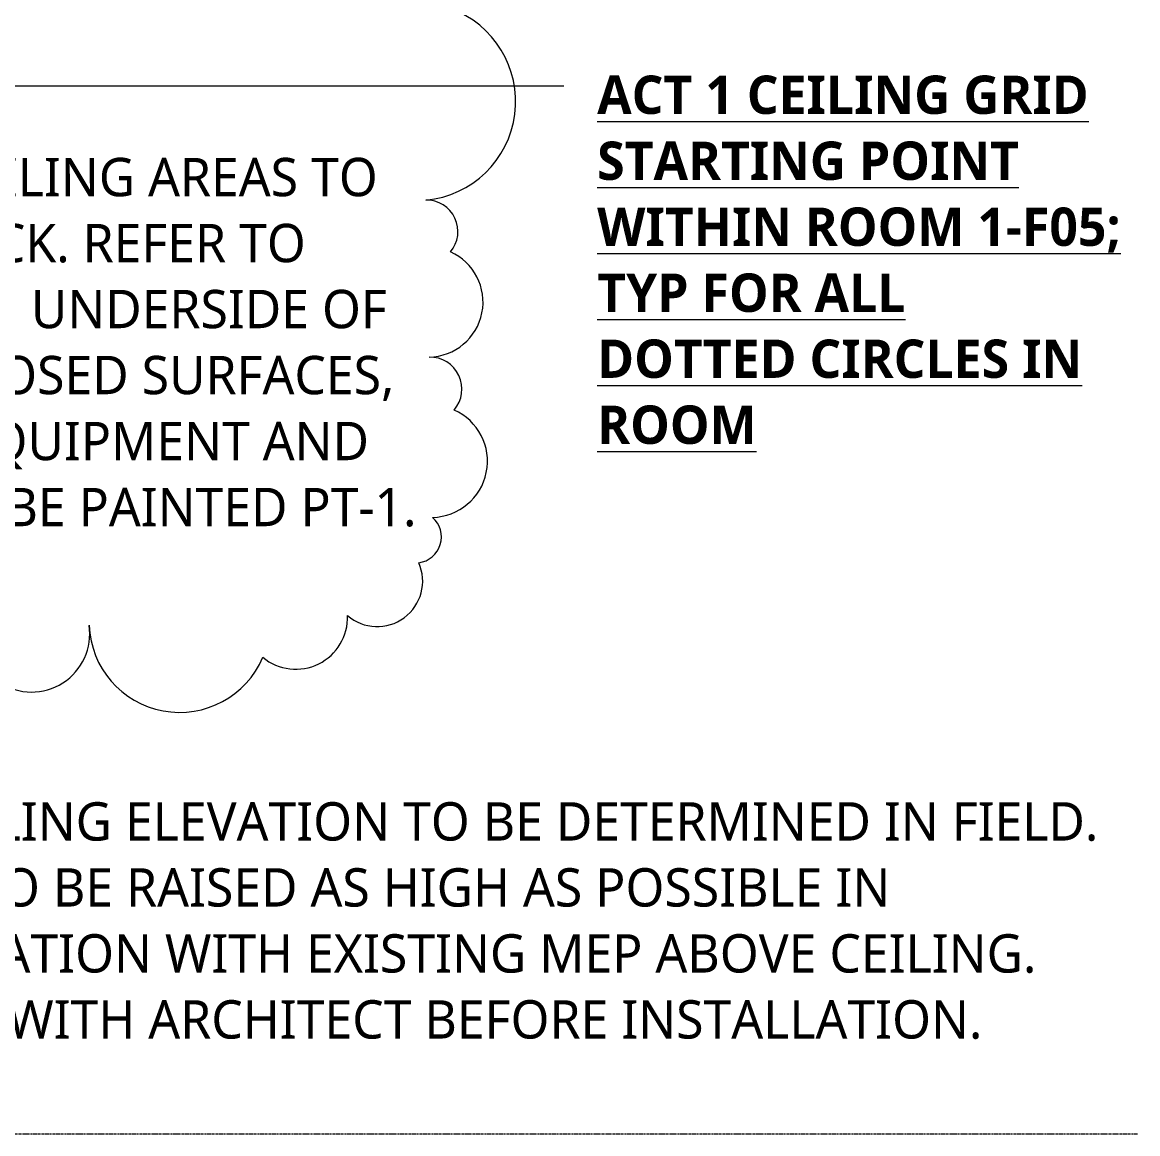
# Model space of a CAD drawing. Header units: inches. Extents: x -265 to 1586, y -1320 to 675.
# Drawn here: x 1227.7 to 1485.7, y -589.4 to -332.4 of the extents above; entities that cross this region are included whole.
import ezdxf

# ---------------------------------------------------------------- set-up
doc = ezdxf.new("R2010")
doc.units = ezdxf.units.IN
doc.header["$MEASUREMENT"] = 0
doc.linetypes.add('Grid Line', pattern=[0.875, 0.5, -0.125, 0.125, -0.125])
for name, color, linetype, lineweight in [('G-ANNO-REVC', 71, 'Continuous', 15), ('G-ANNO-TEXT', 231, 'Continuous', 9), ('S-GRID', 1, 'Continuous', 9)]:
    doc.layers.add(name, color=color, linetype=linetype, lineweight=lineweight)
doc.styles.add('Trebuchet MS_2', font='trebuc.ttf', dxfattribs={"height": 8.861538})

# ---------------------------------------------------------------- blocks, each defined once
blk = doc.blocks.new('Family - ___-1615981-LEVEL 1')
at = {"layer": 'G-ANNO-REVC'}
for centre, radius, start, end in [((1318.98, -350.77), 22.86, 275.3145, 70.1058), ((1321.24, -380.79), 7.26, 319.3832, 91.1935), ((1321.58, -397.12), 12.71, 271.1935, 65.9847), ((1322, -417.24), 7.41, 319.3588, 91.1691), ((1322.34, -433.91), 12.97, 271.1691, 65.9604), ((1318.67, -451.42), 6, 277.2753, 49.0856), ((1309.82, -461.63), 10.51, 229.0856, 23.8769), ((1229.89, -473.81), 13.45, 236.5931, 8.4034), ((1264.11, -471.05), 20.92, 182.1747, 336.966), ((1290.99, -470.02), 11.96, 230.3644, 2.1747)]:
    blk.add_arc(centre, radius, start, end, dxfattribs=at)

msp = doc.modelspace()

# ---------------------------------------------------------------- linework, layer by layer
at = {"layer": 'G-ANNO-TEXT', "color": 7, "lineweight": 15}
msp.add_line((1085.9185, -347.0946), (1353.0098, -347.0946), dxfattribs=at)
at = {"layer": 'S-GRID', "linetype": 'Grid Line'}
msp.add_line((-229.0036, -589.3684), (1485.6897, -589.3684), dxfattribs=at)

# ---------------------------------------------------------------- block references
at = {"layer": 'G-ANNO-REVC'}
msp.add_blockref('Family - ___-1615981-LEVEL 1', (0, 0), dxfattribs=at)

# ---------------------------------------------------------------- texts
at = {"layer": 'G-ANNO-TEXT', "color": 7, "lineweight": 15, "char_height": 8.861538, "attachment_point": 1, "line_spacing_factor": 1.032839, "style": 'Trebuchet MS_2'}
for s, insert, width in [('\\fTrebuchet MS|b1|i0|c0|p34|;\\LACT 1 CEILING GRID\\fTrebuchet MS|b0|i0|c0|p34|;\\l\\P\\fTrebuchet MS|b1|i0|c0|p34|;\\LSTARTING POINT\\fTrebuchet MS|b0|i0|c0|p34|;\\l\\P\\fTrebuchet MS|b1|i0|c0|p34|;\\LWITHIN ROOM 1-F05;\\fTrebuchet MS|b0|i0|c0|p34|;\\l\\P\\fTrebuchet MS|b1|i0|c0|p34|;\\LTYP FOR ALL\\fTrebuchet MS|b0|i0|c0|p34|;\\l\\P\\fTrebuchet MS|b1|i0|c0|p34|;\\LDOTTED CIRCLES IN\\fTrebuchet MS|b0|i0|c0|p34|;\\l\\P\\fTrebuchet MS|b1|i0|c0|p34|;\\LROOM', (1360.6898, -344.7466), 143.748), ('WALLS IN OPEN CEILING AREAS TO\\PBE PAINTED TO DECK. REFER TO\\PA9-01 FOR COLORS. UNDERSIDE OF\\PDECK AND ALL EXPOSED SURFACES,\\PINCLUDING MEP EQUIPMENT AND\\PFIREPROOFING TO BE PAINTED PT-1.', (1119.6512, -363.7758), 237.492), ('FINAL CEILING ELEVATION TO BE DETERMINED IN FIELD.\\PCEILING TO BE RAISED AS HIGH AS POSSIBLE IN\\PCOORDINATION WITH EXISTING MEP ABOVE CEILING.\\PCONFIRM WITH ARCHITECT BEFORE INSTALLATION.', (1168.6257, -512.7433), 361.8)]:
    msp.add_mtext(s, dxfattribs=dict(at, insert=insert, width=width))

doc.saveas('drawing.dxf')
